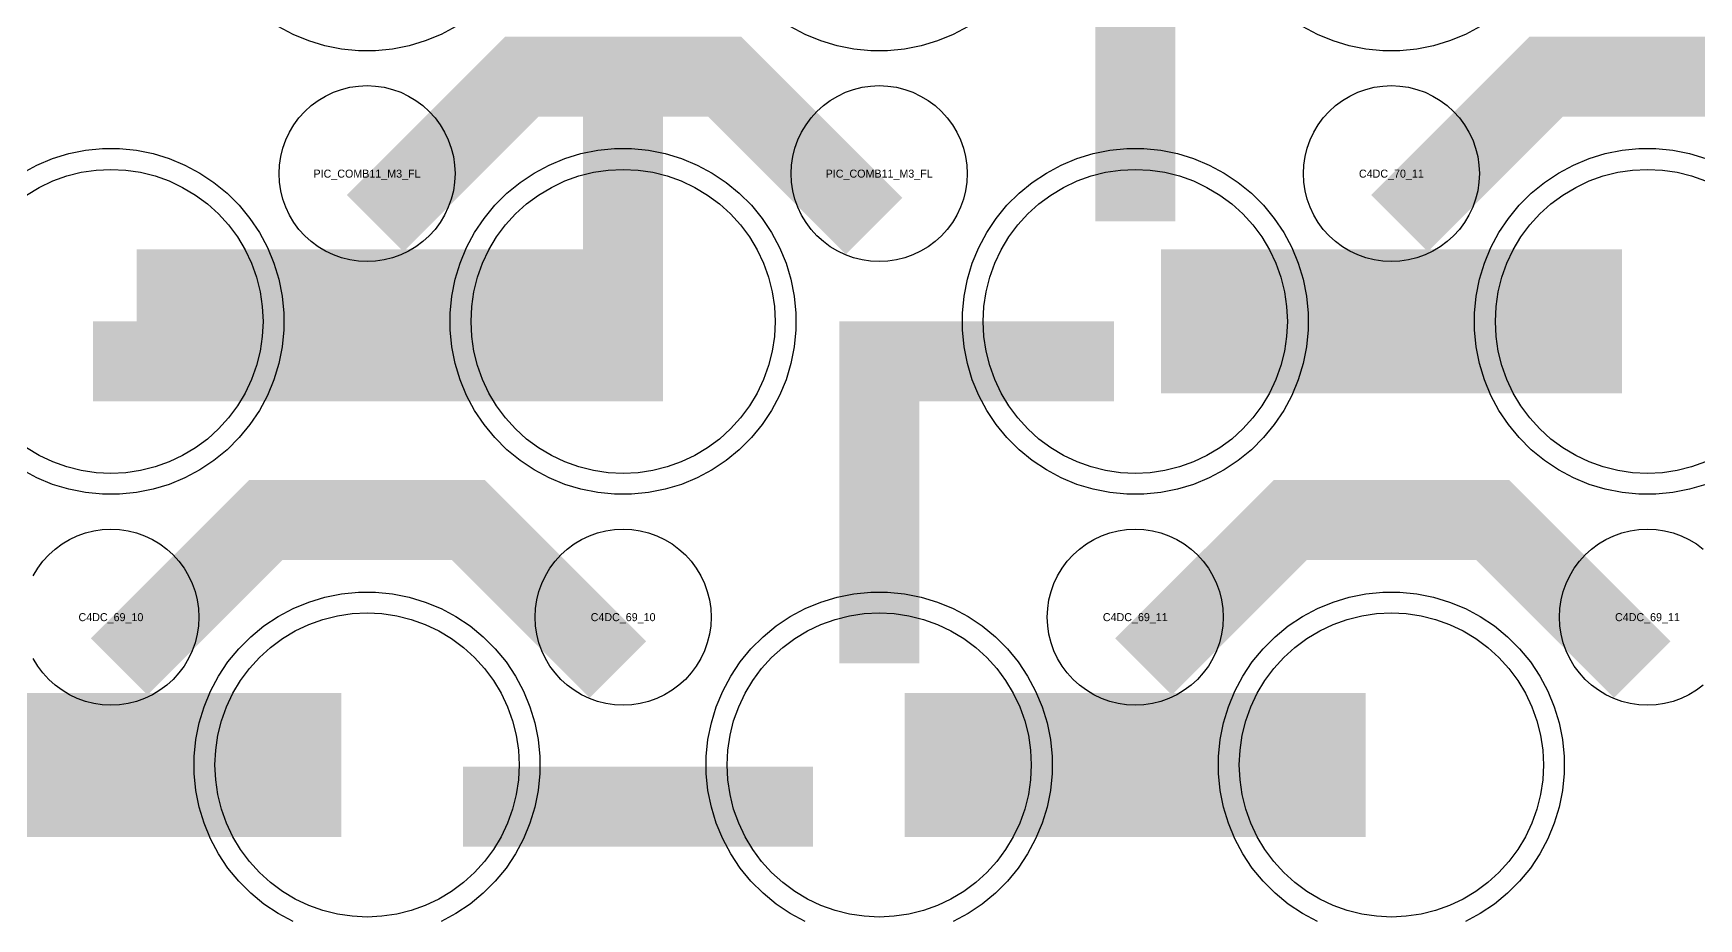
# Model space of a CAD drawing. Extents: x -11880 to 11880, y -14992 to 14992.
# Drawn here: x -8824 to -8304, y -5327 to -5050 of the extents above; entities that cross this region are included whole.
import ezdxf
from ezdxf.enums import TextEntityAlignment as Align

# ---------------------------------------------------------------- set-up
doc = ezdxf.new("R2010")
doc.units = 0
doc.header["$MEASUREMENT"] = 0
for name, color, linetype in [('GDS_775_DT_237', 138, 'CONTINUOUS'), ('RDL1_FS', 34, 'CONTINUOUS'), ('RDL_BS', 160, 'CONTINUOUS')]:
    doc.layers.add(name, color=color, linetype=linetype)

msp = doc.modelspace()

# ---------------------------------------------------------------- linework, layer by layer
at = {"layer": 'RDL1_FS'}
msp.add_lwpolyline([(-8826.395, -5100.578), (-8822.395, -5098.18), (-8818.181, -5096.188), (-8813.791, -5094.616), (-8809.268, -5093.484), (-8804.657, -5092.8), (-8800, -5092.571), (-8795.343, -5092.8), (-8790.732, -5093.484), (-8786.209, -5094.616), (-8781.819, -5096.188), (-8777.605, -5098.18), (-8773.605, -5100.578), (-8769.86, -5103.356), (-8766.406, -5106.486), (-8763.276, -5109.94), (-8760.498, -5113.685), (-8758.1, -5117.685), (-8756.108, -5121.899), (-8754.536, -5126.289), (-8753.404, -5130.812), (-8752.72, -5135.423), (-8752.491, -5140.08), (-8752.72, -5144.737), (-8753.404, -5149.348), (-8754.536, -5153.871), (-8756.108, -5158.261), (-8758.1, -5162.475), (-8760.498, -5166.475), (-8763.276, -5170.22), (-8766.406, -5173.674), (-8769.86, -5176.804), (-8773.605, -5179.582), (-8777.605, -5181.98), (-8781.819, -5183.972), (-8786.209, -5185.544), (-8790.732, -5186.676), (-8795.343, -5187.36), (-8800, -5187.589), (-8804.657, -5187.36), (-8809.268, -5186.676), (-8813.791, -5185.544), (-8818.181, -5183.972), (-8822.395, -5181.98), (-8826.395, -5179.582)], dxfattribs=at)
msp.add_lwpolyline([(-8640, -5187.589), (-8644.657, -5187.36), (-8649.268, -5186.676), (-8653.791, -5185.544), (-8658.181, -5183.972), (-8662.395, -5181.98), (-8666.395, -5179.582), (-8670.14, -5176.804), (-8673.594, -5173.674), (-8676.724, -5170.22), (-8679.502, -5166.475), (-8681.9, -5162.475), (-8683.892, -5158.261), (-8685.464, -5153.871), (-8686.596, -5149.348), (-8687.28, -5144.737), (-8687.509, -5140.08), (-8687.28, -5135.423), (-8686.596, -5130.812), (-8685.464, -5126.289), (-8683.892, -5121.899), (-8681.9, -5117.685), (-8679.502, -5113.685), (-8676.724, -5109.94), (-8673.594, -5106.486), (-8670.14, -5103.356), (-8666.395, -5100.578), (-8662.395, -5098.18), (-8658.181, -5096.188), (-8653.791, -5094.616), (-8649.268, -5093.484), (-8644.657, -5092.8), (-8640, -5092.571), (-8635.343, -5092.8), (-8630.732, -5093.484), (-8626.209, -5094.616), (-8621.819, -5096.188), (-8617.605, -5098.18), (-8613.605, -5100.578), (-8609.86, -5103.356), (-8606.406, -5106.486), (-8603.276, -5109.94), (-8600.498, -5113.685), (-8598.1, -5117.685), (-8596.108, -5121.899), (-8594.536, -5126.289), (-8593.404, -5130.812), (-8592.72, -5135.423), (-8592.491, -5140.08), (-8592.72, -5144.737), (-8593.404, -5149.348), (-8594.536, -5153.871), (-8596.108, -5158.261), (-8598.1, -5162.475), (-8600.498, -5166.475), (-8603.276, -5170.22), (-8606.406, -5173.674), (-8609.86, -5176.804), (-8613.605, -5179.582), (-8617.605, -5181.98), (-8621.819, -5183.972), (-8626.209, -5185.544), (-8630.732, -5186.676), (-8635.343, -5187.36)], close=True, dxfattribs=at)
at = {"layer": 'RDL1_FS', "color": 240, "true_color": 0xed1f24}
for points in [[(-8480, -5187.589), (-8484.657, -5187.36), (-8489.268, -5186.676), (-8493.791, -5185.544), (-8498.181, -5183.972), (-8502.395, -5181.98), (-8506.395, -5179.582), (-8510.14, -5176.804), (-8513.594, -5173.674), (-8516.724, -5170.22), (-8519.502, -5166.475), (-8521.9, -5162.475), (-8523.892, -5158.261), (-8525.464, -5153.871), (-8526.596, -5149.348), (-8527.28, -5144.737), (-8527.509, -5140.08), (-8527.28, -5135.423), (-8526.596, -5130.812), (-8525.464, -5126.289), (-8523.892, -5121.899), (-8521.9, -5117.685), (-8519.502, -5113.685), (-8516.724, -5109.94), (-8513.594, -5106.486), (-8510.14, -5103.356), (-8506.395, -5100.578), (-8502.395, -5098.18), (-8498.181, -5096.188), (-8493.791, -5094.616), (-8489.268, -5093.484), (-8484.657, -5092.8), (-8480, -5092.571), (-8475.343, -5092.8), (-8470.732, -5093.484), (-8466.209, -5094.616), (-8461.819, -5096.188), (-8457.605, -5098.18), (-8453.605, -5100.578), (-8449.86, -5103.356), (-8446.406, -5106.486), (-8443.276, -5109.94), (-8440.498, -5113.685), (-8438.1, -5117.685), (-8436.108, -5121.899), (-8434.536, -5126.289), (-8433.404, -5130.812), (-8432.72, -5135.423), (-8432.491, -5140.08), (-8432.72, -5144.737), (-8433.404, -5149.348), (-8434.536, -5153.871), (-8436.108, -5158.261), (-8438.1, -5162.475), (-8440.498, -5166.475), (-8443.276, -5170.22), (-8446.406, -5173.674), (-8449.86, -5176.804), (-8453.605, -5179.582), (-8457.605, -5181.98), (-8461.819, -5183.972), (-8466.209, -5185.544), (-8470.732, -5186.676), (-8475.343, -5187.36)], [(-8720, -5326.154), (-8724.657, -5325.925), (-8729.268, -5325.241), (-8733.791, -5324.109), (-8738.181, -5322.537), (-8742.395, -5320.545), (-8746.395, -5318.147), (-8750.14, -5315.369), (-8753.594, -5312.239), (-8756.724, -5308.785), (-8759.502, -5305.04), (-8761.9, -5301.04), (-8763.892, -5296.826), (-8765.464, -5292.436), (-8766.596, -5287.913), (-8767.28, -5283.302), (-8767.509, -5278.645), (-8767.28, -5273.988), (-8766.596, -5269.377), (-8765.464, -5264.854), (-8763.892, -5260.464), (-8761.9, -5256.25), (-8759.502, -5252.25), (-8756.724, -5248.505), (-8753.594, -5245.051), (-8750.14, -5241.921), (-8746.395, -5239.143), (-8742.395, -5236.745), (-8738.181, -5234.753), (-8733.791, -5233.181), (-8729.268, -5232.049), (-8724.657, -5231.365), (-8720, -5231.136), (-8715.343, -5231.365), (-8710.732, -5232.049), (-8706.209, -5233.181), (-8701.819, -5234.753), (-8697.605, -5236.745), (-8693.605, -5239.143), (-8689.86, -5241.921), (-8686.406, -5245.051), (-8683.276, -5248.505), (-8680.498, -5252.25), (-8678.1, -5256.25), (-8676.108, -5260.464), (-8674.536, -5264.854), (-8673.404, -5269.377), (-8672.72, -5273.988), (-8672.491, -5278.645), (-8672.72, -5283.302), (-8673.404, -5287.913), (-8674.536, -5292.436), (-8676.108, -5296.826), (-8678.1, -5301.04), (-8680.498, -5305.04), (-8683.276, -5308.785), (-8686.406, -5312.239), (-8689.86, -5315.369), (-8693.605, -5318.147), (-8697.605, -5320.545), (-8701.819, -5322.537), (-8706.209, -5324.109), (-8710.732, -5325.241), (-8715.343, -5325.925)], [(-8560, -5326.154), (-8564.657, -5325.925), (-8569.268, -5325.241), (-8573.791, -5324.109), (-8578.181, -5322.537), (-8582.395, -5320.545), (-8586.395, -5318.147), (-8590.14, -5315.369), (-8593.594, -5312.239), (-8596.724, -5308.785), (-8599.502, -5305.04), (-8601.9, -5301.04), (-8603.892, -5296.826), (-8605.464, -5292.436), (-8606.596, -5287.913), (-8607.28, -5283.302), (-8607.509, -5278.645), (-8607.28, -5273.988), (-8606.596, -5269.377), (-8605.464, -5264.854), (-8603.892, -5260.464), (-8601.9, -5256.25), (-8599.502, -5252.25), (-8596.724, -5248.505), (-8593.594, -5245.051), (-8590.14, -5241.921), (-8586.395, -5239.143), (-8582.395, -5236.745), (-8578.181, -5234.753), (-8573.791, -5233.181), (-8569.268, -5232.049), (-8564.657, -5231.365), (-8560, -5231.136), (-8555.343, -5231.365), (-8550.732, -5232.049), (-8546.209, -5233.181), (-8541.819, -5234.753), (-8537.605, -5236.745), (-8533.605, -5239.143), (-8529.86, -5241.921), (-8526.406, -5245.051), (-8523.276, -5248.505), (-8520.498, -5252.25), (-8518.1, -5256.25), (-8516.108, -5260.464), (-8514.536, -5264.854), (-8513.404, -5269.377), (-8512.72, -5273.988), (-8512.491, -5278.645), (-8512.72, -5283.302), (-8513.404, -5287.913), (-8514.536, -5292.436), (-8516.108, -5296.826), (-8518.1, -5301.04), (-8520.498, -5305.04), (-8523.276, -5308.785), (-8526.406, -5312.239), (-8529.86, -5315.369), (-8533.605, -5318.147), (-8537.605, -5320.545), (-8541.819, -5322.537), (-8546.209, -5324.109), (-8550.732, -5325.241), (-8555.343, -5325.925)], [(-8400, -5326.154), (-8404.657, -5325.925), (-8409.268, -5325.241), (-8413.791, -5324.109), (-8418.181, -5322.537), (-8422.395, -5320.545), (-8426.395, -5318.147), (-8430.14, -5315.369), (-8433.594, -5312.239), (-8436.724, -5308.785), (-8439.502, -5305.04), (-8441.9, -5301.04), (-8443.892, -5296.826), (-8445.464, -5292.436), (-8446.596, -5287.913), (-8447.28, -5283.302), (-8447.509, -5278.645), (-8447.28, -5273.988), (-8446.596, -5269.377), (-8445.464, -5264.854), (-8443.892, -5260.464), (-8441.9, -5256.25), (-8439.502, -5252.25), (-8436.724, -5248.505), (-8433.594, -5245.051), (-8430.14, -5241.921), (-8426.395, -5239.143), (-8422.395, -5236.745), (-8418.181, -5234.753), (-8413.791, -5233.181), (-8409.268, -5232.049), (-8404.657, -5231.365), (-8400, -5231.136), (-8395.343, -5231.365), (-8390.732, -5232.049), (-8386.209, -5233.181), (-8381.819, -5234.753), (-8377.605, -5236.745), (-8373.605, -5239.143), (-8369.86, -5241.921), (-8366.406, -5245.051), (-8363.276, -5248.505), (-8360.498, -5252.25), (-8358.1, -5256.25), (-8356.108, -5260.464), (-8354.536, -5264.854), (-8353.404, -5269.377), (-8352.72, -5273.988), (-8352.491, -5278.645), (-8352.72, -5283.302), (-8353.404, -5287.913), (-8354.536, -5292.436), (-8356.108, -5296.826), (-8358.1, -5301.04), (-8360.498, -5305.04), (-8363.276, -5308.785), (-8366.406, -5312.239), (-8369.86, -5315.369), (-8373.605, -5318.147), (-8377.605, -5320.545), (-8381.819, -5322.537), (-8386.209, -5324.109), (-8390.732, -5325.241), (-8395.343, -5325.925)]]:
    msp.add_lwpolyline(points, close=True, dxfattribs=at)
msp.add_lwpolyline([(-8301.819, -5183.972), (-8306.209, -5185.544), (-8310.732, -5186.676), (-8315.343, -5187.36), (-8320, -5187.589), (-8324.657, -5187.36), (-8329.268, -5186.676), (-8333.791, -5185.544), (-8338.181, -5183.972), (-8342.395, -5181.98), (-8346.395, -5179.582), (-8350.14, -5176.804), (-8353.594, -5173.674), (-8356.724, -5170.22), (-8359.502, -5166.475), (-8361.9, -5162.475), (-8363.892, -5158.261), (-8365.464, -5153.871), (-8366.596, -5149.348), (-8367.28, -5144.737), (-8367.509, -5140.08), (-8367.28, -5135.423), (-8366.596, -5130.812), (-8365.464, -5126.289), (-8363.892, -5121.899), (-8361.9, -5117.685), (-8359.502, -5113.685), (-8356.724, -5109.94), (-8353.594, -5106.486), (-8350.14, -5103.356), (-8346.395, -5100.578), (-8342.395, -5098.18), (-8338.181, -5096.188), (-8333.791, -5094.616), (-8329.268, -5093.484), (-8324.657, -5092.8), (-8320, -5092.571), (-8315.343, -5092.8), (-8310.732, -5093.484), (-8306.209, -5094.616), (-8301.819, -5096.188)], dxfattribs=at)
at = {"layer": 'RDL1_FS'}
for points in [[(-8791.998, -5140.08, 45, 45, 0), (-8719.998, -5140.08, 45, 45, 0)], [(-8719.998, -5140.08, 45, 45, 0), (-8647.998, -5140.08, 45, 45, 0)]]:
    msp.add_lwpolyline(points, format="xyseb", dxfattribs=at)
at = {"layer": 'RDL1_FS', "color": 240, "true_color": 0xed1f24}
for points in [[(-8471.998, -5140.08, 45, 45, 0), (-8399.998, -5140.08, 45, 45, 0)], [(-8399.998, -5140.08, 45, 45, 0), (-8327.998, -5140.08, 45, 45, 0)], [(-8871.998, -5278.645, 45, 45, 0), (-8799.998, -5278.645, 45, 45, 0)], [(-8799.998, -5278.645, 45, 45, 0), (-8727.998, -5278.645, 45, 45, 0)], [(-8551.998, -5278.645, 45, 45, 0), (-8479.998, -5278.645, 45, 45, 0)], [(-8479.998, -5278.645, 45, 45, 0), (-8407.998, -5278.645, 45, 45, 0)]]:
    msp.add_lwpolyline(points, format="xyseb", dxfattribs=at)
at = {"layer": 'RDL_BS', "color": 240, "true_color": 0xed1f24}
for points in [[(-8480, -5108.805, 25, 25, 0), (-8480, -5002.028, 25, 25, 0)], [(-8560, -5246.857, 25, 25, 0), (-8560, -5140.08, 25, 25, 0)], [(-8572.5, -5152.58, 25, 25, 0), (-8486.667, -5152.58, 25, 25, 0)], [(-8532.944, -5152.58, 25, 25, 0), (-8491.74, -5152.58, 25, 25, 0)], [(-8560, -5170.549, 25, 25, 0), (-8560, -5216.169, 25, 25, 0)], [(-8689.984, -5291.658, 25, 25, 0), (-8580.719, -5291.658, 25, 25, 0)]]:
    msp.add_lwpolyline(points, format="xyseb", dxfattribs=at)
at = {"layer": 'RDL_BS'}
for points in [[(-8480, -5032.497, 25, 25, 0), (-8480, -5078.117, 25, 25, 0)], [(-8640, -5165.08, 25, 25, 0), (-8640, -5051.079, 25, 25, 0)], [(-8717.438, -5109.394, 25, 25, 0), (-8671.623, -5063.579, 25, 25, 0), (-8638.07, -5063.579, 25, 25, 0)], [(-8561.599, -5110.293, 25, 25, 0), (-8608.313, -5063.579, 25, 25, 0), (-8638.071, -5063.579, 25, 25, 0)], [(-8397.438, -5109.394, 25, 25, 0), (-8351.623, -5063.579, 25, 25, 0), (-8318.07, -5063.579, 25, 25, 0)], [(-8241.599, -5110.293, 25, 25, 0), (-8288.313, -5063.579, 25, 25, 0), (-8318.071, -5063.579, 25, 25, 0)], [(-8805.603, -5152.58, 25, 25, 0), (-8627.5, -5152.58, 25, 25, 0)], [(-8797.438, -5247.959, 25, 25, 0), (-8751.623, -5202.144, 25, 25, 0), (-8718.07, -5202.144, 25, 25, 0)], [(-8641.599, -5248.858, 25, 25, 0), (-8688.313, -5202.144, 25, 25, 0), (-8718.071, -5202.144, 25, 25, 0)], [(-8477.438, -5247.959, 25, 25, 0), (-8431.623, -5202.144, 25, 25, 0), (-8398.07, -5202.144, 25, 25, 0)], [(-8321.599, -5248.858, 25, 25, 0), (-8368.313, -5202.144, 25, 25, 0), (-8398.071, -5202.144, 25, 25, 0)]]:
    msp.add_lwpolyline(points, format="xyseb", dxfattribs=at)
for points in [[(-8692.223, -5047.898), (-8696.885, -5050.39), (-8701.795, -5052.421), (-8706.835, -5053.952), (-8712.062, -5054.998), (-8717.356, -5055.515), (-8722.644, -5055.515), (-8727.938, -5054.998), (-8733.165, -5053.952), (-8738.205, -5052.421), (-8743.115, -5050.39), (-8747.777, -5047.898)], [(-8827.777, -5093.697), (-8823.115, -5091.205), (-8818.205, -5089.174), (-8813.165, -5087.643), (-8807.938, -5086.597), (-8802.644, -5086.08), (-8797.356, -5086.08), (-8792.062, -5086.597), (-8786.835, -5087.643), (-8781.795, -5089.174), (-8776.885, -5091.205), (-8772.223, -5093.697), (-8767.809, -5096.644), (-8763.708, -5100.006), (-8759.926, -5103.788), (-8756.564, -5107.889), (-8753.617, -5112.303), (-8751.125, -5116.965), (-8749.094, -5121.875), (-8747.563, -5126.915), (-8746.517, -5132.142), (-8746, -5137.436), (-8746, -5142.724), (-8746.517, -5148.018), (-8747.563, -5153.245), (-8749.094, -5158.285), (-8751.125, -5163.195), (-8753.617, -5167.857), (-8756.564, -5172.271), (-8759.926, -5176.372), (-8763.708, -5180.154), (-8767.809, -5183.516), (-8772.223, -5186.463), (-8776.885, -5188.955), (-8781.795, -5190.986), (-8786.835, -5192.517), (-8792.062, -5193.563), (-8797.356, -5194.08), (-8802.644, -5194.08), (-8807.938, -5193.563), (-8813.165, -5192.517), (-8818.205, -5190.986), (-8823.115, -5188.955), (-8827.777, -5186.463)], [(-8824.25, -5219.501), (-8822.857, -5217.177), (-8821.254, -5215.014), (-8819.442, -5213.015), (-8817.443, -5211.203), (-8815.28, -5209.6), (-8812.956, -5208.207), (-8810.519, -5207.055), (-8807.984, -5206.148), (-8805.365, -5205.491), (-8802.693, -5205.095), (-8800, -5204.963), (-8797.307, -5205.095), (-8794.635, -5205.491), (-8792.016, -5206.148), (-8789.481, -5207.055), (-8787.044, -5208.207), (-8784.72, -5209.6), (-8782.557, -5211.203), (-8780.558, -5213.015), (-8778.746, -5215.014), (-8777.143, -5217.177), (-8775.75, -5219.501), (-8774.598, -5221.938), (-8773.691, -5224.473), (-8773.034, -5227.092), (-8772.638, -5229.764), (-8772.506, -5232.457), (-8772.638, -5235.15), (-8773.034, -5237.822), (-8773.691, -5240.441), (-8774.598, -5242.976), (-8775.75, -5245.413), (-8777.143, -5247.737), (-8778.746, -5249.9), (-8780.558, -5251.899), (-8782.557, -5253.711), (-8784.72, -5255.314), (-8787.044, -5256.707), (-8789.481, -5257.859), (-8792.016, -5258.766), (-8794.635, -5259.423), (-8797.307, -5259.819), (-8800, -5259.951), (-8802.693, -5259.819), (-8805.365, -5259.423), (-8807.984, -5258.766), (-8810.519, -5257.859), (-8812.956, -5256.707), (-8815.28, -5255.314), (-8817.443, -5253.711), (-8819.442, -5251.899), (-8821.254, -5249.9), (-8822.857, -5247.737), (-8824.25, -5245.413)], [(-8302.557, -5253.711), (-8304.72, -5255.314), (-8307.044, -5256.707), (-8309.481, -5257.859), (-8312.016, -5258.766), (-8314.635, -5259.423), (-8317.307, -5259.819), (-8320, -5259.951), (-8322.693, -5259.819), (-8325.365, -5259.423), (-8327.984, -5258.766), (-8330.519, -5257.859), (-8332.956, -5256.707), (-8335.28, -5255.314), (-8337.443, -5253.711), (-8339.442, -5251.899), (-8341.254, -5249.9), (-8342.857, -5247.737), (-8344.25, -5245.413), (-8345.402, -5242.976), (-8346.309, -5240.441), (-8346.966, -5237.822), (-8347.362, -5235.15), (-8347.494, -5232.457), (-8347.362, -5229.764), (-8346.966, -5227.092), (-8346.309, -5224.473), (-8345.402, -5221.938), (-8344.25, -5219.501), (-8342.857, -5217.177), (-8341.254, -5215.014), (-8339.442, -5213.015), (-8337.443, -5211.203), (-8335.28, -5209.6), (-8332.956, -5208.207), (-8330.519, -5207.055), (-8327.984, -5206.148), (-8325.365, -5205.491), (-8322.693, -5205.095), (-8320, -5204.963), (-8317.307, -5205.095), (-8314.635, -5205.491), (-8312.016, -5206.148), (-8309.481, -5207.055), (-8307.044, -5208.207), (-8304.72, -5209.6), (-8302.557, -5211.203)]]:
    msp.add_lwpolyline(points, dxfattribs=at)
at = {"layer": 'RDL_BS', "color": 240, "true_color": 0xed1f24}
for points in [[(-8532.223, -5047.898), (-8536.885, -5050.39), (-8541.795, -5052.421), (-8546.835, -5053.952), (-8552.062, -5054.998), (-8557.356, -5055.515), (-8562.644, -5055.515), (-8567.938, -5054.998), (-8573.165, -5053.952), (-8578.205, -5052.421), (-8583.115, -5050.39), (-8587.777, -5047.898)], [(-8372.223, -5047.898), (-8376.885, -5050.39), (-8381.795, -5052.421), (-8386.835, -5053.952), (-8392.062, -5054.998), (-8397.356, -5055.515), (-8402.644, -5055.515), (-8407.938, -5054.998), (-8413.165, -5053.952), (-8418.205, -5052.421), (-8423.115, -5050.39), (-8427.777, -5047.898)], [(-8301.795, -5190.986), (-8306.835, -5192.517), (-8312.062, -5193.563), (-8317.356, -5194.08), (-8322.644, -5194.08), (-8327.938, -5193.563), (-8333.165, -5192.517), (-8338.205, -5190.986), (-8343.115, -5188.955), (-8347.777, -5186.463), (-8352.191, -5183.516), (-8356.292, -5180.154), (-8360.074, -5176.372), (-8363.436, -5172.271), (-8366.383, -5167.857), (-8368.875, -5163.195), (-8370.906, -5158.285), (-8372.437, -5153.245), (-8373.483, -5148.018), (-8374, -5142.724), (-8374, -5137.436), (-8373.483, -5132.142), (-8372.437, -5126.915), (-8370.906, -5121.875), (-8368.875, -5116.965), (-8366.383, -5112.303), (-8363.436, -5107.889), (-8360.074, -5103.788), (-8356.292, -5100.006), (-8352.191, -5096.644), (-8347.777, -5093.697), (-8343.115, -5091.205), (-8338.205, -5089.174), (-8333.165, -5087.643), (-8327.938, -5086.597), (-8322.644, -5086.08), (-8317.356, -5086.08), (-8312.062, -5086.597), (-8306.835, -5087.643), (-8301.795, -5089.174)], [(-8743.115, -5327.52), (-8747.777, -5325.028), (-8752.191, -5322.081), (-8756.292, -5318.719), (-8760.074, -5314.937), (-8763.436, -5310.836), (-8766.383, -5306.422), (-8768.875, -5301.76), (-8770.906, -5296.85), (-8772.437, -5291.81), (-8773.483, -5286.583), (-8774, -5281.289), (-8774, -5276.001), (-8773.483, -5270.707), (-8772.437, -5265.48), (-8770.906, -5260.44), (-8768.875, -5255.53), (-8766.383, -5250.868), (-8763.436, -5246.454), (-8760.074, -5242.353), (-8756.292, -5238.571), (-8752.191, -5235.209), (-8747.777, -5232.262), (-8743.115, -5229.77), (-8738.205, -5227.739), (-8733.165, -5226.208), (-8727.938, -5225.162), (-8722.644, -5224.645), (-8717.356, -5224.645), (-8712.062, -5225.162), (-8706.835, -5226.208), (-8701.795, -5227.739), (-8696.885, -5229.77), (-8692.223, -5232.262), (-8687.809, -5235.209), (-8683.708, -5238.571), (-8679.926, -5242.353), (-8676.564, -5246.454), (-8673.617, -5250.868), (-8671.125, -5255.53), (-8669.094, -5260.44), (-8667.563, -5265.48), (-8666.517, -5270.707), (-8666, -5276.001), (-8666, -5281.289), (-8666.517, -5286.583), (-8667.563, -5291.81), (-8669.094, -5296.85), (-8671.125, -5301.76), (-8673.617, -5306.422), (-8676.564, -5310.836), (-8679.926, -5314.937), (-8683.708, -5318.719), (-8687.809, -5322.081), (-8692.223, -5325.028), (-8696.885, -5327.52)], [(-8583.115, -5327.52), (-8587.777, -5325.028), (-8592.191, -5322.081), (-8596.292, -5318.719), (-8600.074, -5314.937), (-8603.436, -5310.836), (-8606.383, -5306.422), (-8608.875, -5301.76), (-8610.906, -5296.85), (-8612.437, -5291.81), (-8613.483, -5286.583), (-8614, -5281.289), (-8614, -5276.001), (-8613.483, -5270.707), (-8612.437, -5265.48), (-8610.906, -5260.44), (-8608.875, -5255.53), (-8606.383, -5250.868), (-8603.436, -5246.454), (-8600.074, -5242.353), (-8596.292, -5238.571), (-8592.191, -5235.209), (-8587.777, -5232.262), (-8583.115, -5229.77), (-8578.205, -5227.739), (-8573.165, -5226.208), (-8567.938, -5225.162), (-8562.644, -5224.645), (-8557.356, -5224.645), (-8552.062, -5225.162), (-8546.835, -5226.208), (-8541.795, -5227.739), (-8536.885, -5229.77), (-8532.223, -5232.262), (-8527.809, -5235.209), (-8523.708, -5238.571), (-8519.926, -5242.353), (-8516.564, -5246.454), (-8513.617, -5250.868), (-8511.125, -5255.53), (-8509.094, -5260.44), (-8507.563, -5265.48), (-8506.517, -5270.707), (-8506, -5276.001), (-8506, -5281.289), (-8506.517, -5286.583), (-8507.563, -5291.81), (-8509.094, -5296.85), (-8511.125, -5301.76), (-8513.617, -5306.422), (-8516.564, -5310.836), (-8519.926, -5314.937), (-8523.708, -5318.719), (-8527.809, -5322.081), (-8532.223, -5325.028), (-8536.885, -5327.52)], [(-8423.115, -5327.52), (-8427.777, -5325.028), (-8432.191, -5322.081), (-8436.292, -5318.719), (-8440.074, -5314.937), (-8443.436, -5310.836), (-8446.383, -5306.422), (-8448.875, -5301.76), (-8450.906, -5296.85), (-8452.437, -5291.81), (-8453.483, -5286.583), (-8454, -5281.289), (-8454, -5276.001), (-8453.483, -5270.707), (-8452.437, -5265.48), (-8450.906, -5260.44), (-8448.875, -5255.53), (-8446.383, -5250.868), (-8443.436, -5246.454), (-8440.074, -5242.353), (-8436.292, -5238.571), (-8432.191, -5235.209), (-8427.777, -5232.262), (-8423.115, -5229.77), (-8418.205, -5227.739), (-8413.165, -5226.208), (-8407.938, -5225.162), (-8402.644, -5224.645), (-8397.356, -5224.645), (-8392.062, -5225.162), (-8386.835, -5226.208), (-8381.795, -5227.739), (-8376.885, -5229.77), (-8372.223, -5232.262), (-8367.809, -5235.209), (-8363.708, -5238.571), (-8359.926, -5242.353), (-8356.564, -5246.454), (-8353.617, -5250.868), (-8351.125, -5255.53), (-8349.094, -5260.44), (-8347.563, -5265.48), (-8346.517, -5270.707), (-8346, -5276.001), (-8346, -5281.289), (-8346.517, -5286.583), (-8347.563, -5291.81), (-8349.094, -5296.85), (-8351.125, -5301.76), (-8353.617, -5306.422), (-8356.564, -5310.836), (-8359.926, -5314.937), (-8363.708, -5318.719), (-8367.809, -5322.081), (-8372.223, -5325.028), (-8376.885, -5327.52)]]:
    msp.add_lwpolyline(points, dxfattribs=at)
at = {"layer": 'RDL_BS'}
for points in [[(-8720, -5121.386), (-8722.693, -5121.254), (-8725.365, -5120.858), (-8727.984, -5120.201), (-8730.519, -5119.294), (-8732.956, -5118.142), (-8735.28, -5116.749), (-8737.443, -5115.146), (-8739.442, -5113.334), (-8741.254, -5111.335), (-8742.857, -5109.172), (-8744.25, -5106.848), (-8745.402, -5104.411), (-8746.309, -5101.876), (-8746.966, -5099.257), (-8747.362, -5096.585), (-8747.494, -5093.892), (-8747.362, -5091.199), (-8746.966, -5088.527), (-8746.309, -5085.908), (-8745.402, -5083.373), (-8744.25, -5080.936), (-8742.857, -5078.612), (-8741.254, -5076.449), (-8739.442, -5074.45), (-8737.443, -5072.638), (-8735.28, -5071.035), (-8732.956, -5069.642), (-8730.519, -5068.49), (-8727.984, -5067.583), (-8725.365, -5066.926), (-8722.693, -5066.53), (-8720, -5066.398), (-8717.307, -5066.53), (-8714.635, -5066.926), (-8712.016, -5067.583), (-8709.481, -5068.49), (-8707.044, -5069.642), (-8704.72, -5071.035), (-8702.557, -5072.638), (-8700.558, -5074.45), (-8698.746, -5076.449), (-8697.143, -5078.612), (-8695.75, -5080.936), (-8694.598, -5083.373), (-8693.691, -5085.908), (-8693.034, -5088.527), (-8692.638, -5091.199), (-8692.506, -5093.892), (-8692.638, -5096.585), (-8693.034, -5099.257), (-8693.691, -5101.876), (-8694.598, -5104.411), (-8695.75, -5106.848), (-8697.143, -5109.172), (-8698.746, -5111.335), (-8700.558, -5113.334), (-8702.557, -5115.146), (-8704.72, -5116.749), (-8707.044, -5118.142), (-8709.481, -5119.294), (-8712.016, -5120.201), (-8714.635, -5120.858), (-8717.307, -5121.254)], [(-8560, -5121.386), (-8562.693, -5121.254), (-8565.365, -5120.858), (-8567.984, -5120.201), (-8570.519, -5119.294), (-8572.956, -5118.142), (-8575.28, -5116.749), (-8577.443, -5115.146), (-8579.442, -5113.334), (-8581.254, -5111.335), (-8582.857, -5109.172), (-8584.25, -5106.848), (-8585.402, -5104.411), (-8586.309, -5101.876), (-8586.966, -5099.257), (-8587.362, -5096.585), (-8587.494, -5093.892), (-8587.362, -5091.199), (-8586.966, -5088.527), (-8586.309, -5085.908), (-8585.402, -5083.373), (-8584.25, -5080.936), (-8582.857, -5078.612), (-8581.254, -5076.449), (-8579.442, -5074.45), (-8577.443, -5072.638), (-8575.28, -5071.035), (-8572.956, -5069.642), (-8570.519, -5068.49), (-8567.984, -5067.583), (-8565.365, -5066.926), (-8562.693, -5066.53), (-8560, -5066.398), (-8557.307, -5066.53), (-8554.635, -5066.926), (-8552.016, -5067.583), (-8549.481, -5068.49), (-8547.044, -5069.642), (-8544.72, -5071.035), (-8542.557, -5072.638), (-8540.558, -5074.45), (-8538.746, -5076.449), (-8537.143, -5078.612), (-8535.75, -5080.936), (-8534.598, -5083.373), (-8533.691, -5085.908), (-8533.034, -5088.527), (-8532.638, -5091.199), (-8532.506, -5093.892), (-8532.638, -5096.585), (-8533.034, -5099.257), (-8533.691, -5101.876), (-8534.598, -5104.411), (-8535.75, -5106.848), (-8537.143, -5109.172), (-8538.746, -5111.335), (-8540.558, -5113.334), (-8542.557, -5115.146), (-8544.72, -5116.749), (-8547.044, -5118.142), (-8549.481, -5119.294), (-8552.016, -5120.201), (-8554.635, -5120.858), (-8557.307, -5121.254)], [(-8400, -5121.386), (-8402.693, -5121.254), (-8405.365, -5120.858), (-8407.984, -5120.201), (-8410.519, -5119.294), (-8412.956, -5118.142), (-8415.28, -5116.749), (-8417.443, -5115.146), (-8419.442, -5113.334), (-8421.254, -5111.335), (-8422.857, -5109.172), (-8424.25, -5106.848), (-8425.402, -5104.411), (-8426.309, -5101.876), (-8426.966, -5099.257), (-8427.362, -5096.585), (-8427.494, -5093.892), (-8427.362, -5091.199), (-8426.966, -5088.527), (-8426.309, -5085.908), (-8425.402, -5083.373), (-8424.25, -5080.936), (-8422.857, -5078.612), (-8421.254, -5076.449), (-8419.442, -5074.45), (-8417.443, -5072.638), (-8415.28, -5071.035), (-8412.956, -5069.642), (-8410.519, -5068.49), (-8407.984, -5067.583), (-8405.365, -5066.926), (-8402.693, -5066.53), (-8400, -5066.398), (-8397.307, -5066.53), (-8394.635, -5066.926), (-8392.016, -5067.583), (-8389.481, -5068.49), (-8387.044, -5069.642), (-8384.72, -5071.035), (-8382.557, -5072.638), (-8380.558, -5074.45), (-8378.746, -5076.449), (-8377.143, -5078.612), (-8375.75, -5080.936), (-8374.598, -5083.373), (-8373.691, -5085.908), (-8373.034, -5088.527), (-8372.638, -5091.199), (-8372.506, -5093.892), (-8372.638, -5096.585), (-8373.034, -5099.257), (-8373.691, -5101.876), (-8374.598, -5104.411), (-8375.75, -5106.848), (-8377.143, -5109.172), (-8378.746, -5111.335), (-8380.558, -5113.334), (-8382.557, -5115.146), (-8384.72, -5116.749), (-8387.044, -5118.142), (-8389.481, -5119.294), (-8392.016, -5120.201), (-8394.635, -5120.858), (-8397.307, -5121.254)], [(-8642.644, -5194.08), (-8647.938, -5193.563), (-8653.165, -5192.517), (-8658.205, -5190.986), (-8663.115, -5188.955), (-8667.777, -5186.463), (-8672.191, -5183.516), (-8676.292, -5180.154), (-8680.074, -5176.372), (-8683.436, -5172.271), (-8686.383, -5167.857), (-8688.875, -5163.195), (-8690.906, -5158.285), (-8692.437, -5153.245), (-8693.483, -5148.018), (-8694, -5142.724), (-8694, -5137.436), (-8693.483, -5132.142), (-8692.437, -5126.915), (-8690.906, -5121.875), (-8688.875, -5116.965), (-8686.383, -5112.303), (-8683.436, -5107.889), (-8680.074, -5103.788), (-8676.292, -5100.006), (-8672.191, -5096.644), (-8667.777, -5093.697), (-8663.115, -5091.205), (-8658.205, -5089.174), (-8653.165, -5087.643), (-8647.938, -5086.597), (-8642.644, -5086.08), (-8637.356, -5086.08), (-8632.062, -5086.597), (-8626.835, -5087.643), (-8621.795, -5089.174), (-8616.885, -5091.205), (-8612.223, -5093.697), (-8607.809, -5096.644), (-8603.708, -5100.006), (-8599.926, -5103.788), (-8596.564, -5107.889), (-8593.617, -5112.303), (-8591.125, -5116.965), (-8589.094, -5121.875), (-8587.563, -5126.915), (-8586.517, -5132.142), (-8586, -5137.436), (-8586, -5142.724), (-8586.517, -5148.018), (-8587.563, -5153.245), (-8589.094, -5158.285), (-8591.125, -5163.195), (-8593.617, -5167.857), (-8596.564, -5172.271), (-8599.926, -5176.372), (-8603.708, -5180.154), (-8607.809, -5183.516), (-8612.223, -5186.463), (-8616.885, -5188.955), (-8621.795, -5190.986), (-8626.835, -5192.517), (-8632.062, -5193.563), (-8637.356, -5194.08)], [(-8640, -5259.951), (-8642.693, -5259.819), (-8645.365, -5259.423), (-8647.984, -5258.766), (-8650.519, -5257.859), (-8652.956, -5256.707), (-8655.28, -5255.314), (-8657.443, -5253.711), (-8659.442, -5251.899), (-8661.254, -5249.9), (-8662.857, -5247.737), (-8664.25, -5245.413), (-8665.402, -5242.976), (-8666.309, -5240.441), (-8666.966, -5237.822), (-8667.362, -5235.15), (-8667.494, -5232.457), (-8667.362, -5229.764), (-8666.966, -5227.092), (-8666.309, -5224.473), (-8665.402, -5221.938), (-8664.25, -5219.501), (-8662.857, -5217.177), (-8661.254, -5215.014), (-8659.442, -5213.015), (-8657.443, -5211.203), (-8655.28, -5209.6), (-8652.956, -5208.207), (-8650.519, -5207.055), (-8647.984, -5206.148), (-8645.365, -5205.491), (-8642.693, -5205.095), (-8640, -5204.963), (-8637.307, -5205.095), (-8634.635, -5205.491), (-8632.016, -5206.148), (-8629.481, -5207.055), (-8627.044, -5208.207), (-8624.72, -5209.6), (-8622.557, -5211.203), (-8620.558, -5213.015), (-8618.746, -5215.014), (-8617.143, -5217.177), (-8615.75, -5219.501), (-8614.598, -5221.938), (-8613.691, -5224.473), (-8613.034, -5227.092), (-8612.638, -5229.764), (-8612.506, -5232.457), (-8612.638, -5235.15), (-8613.034, -5237.822), (-8613.691, -5240.441), (-8614.598, -5242.976), (-8615.75, -5245.413), (-8617.143, -5247.737), (-8618.746, -5249.9), (-8620.558, -5251.899), (-8622.557, -5253.711), (-8624.72, -5255.314), (-8627.044, -5256.707), (-8629.481, -5257.859), (-8632.016, -5258.766), (-8634.635, -5259.423), (-8637.307, -5259.819)], [(-8480, -5259.951), (-8482.693, -5259.819), (-8485.365, -5259.423), (-8487.984, -5258.766), (-8490.519, -5257.859), (-8492.956, -5256.707), (-8495.28, -5255.314), (-8497.443, -5253.711), (-8499.442, -5251.899), (-8501.254, -5249.9), (-8502.857, -5247.737), (-8504.25, -5245.413), (-8505.402, -5242.976), (-8506.309, -5240.441), (-8506.966, -5237.822), (-8507.362, -5235.15), (-8507.494, -5232.457), (-8507.362, -5229.764), (-8506.966, -5227.092), (-8506.309, -5224.473), (-8505.402, -5221.938), (-8504.25, -5219.501), (-8502.857, -5217.177), (-8501.254, -5215.014), (-8499.442, -5213.015), (-8497.443, -5211.203), (-8495.28, -5209.6), (-8492.956, -5208.207), (-8490.519, -5207.055), (-8487.984, -5206.148), (-8485.365, -5205.491), (-8482.693, -5205.095), (-8480, -5204.963), (-8477.307, -5205.095), (-8474.635, -5205.491), (-8472.016, -5206.148), (-8469.481, -5207.055), (-8467.044, -5208.207), (-8464.72, -5209.6), (-8462.557, -5211.203), (-8460.558, -5213.015), (-8458.746, -5215.014), (-8457.143, -5217.177), (-8455.75, -5219.501), (-8454.598, -5221.938), (-8453.691, -5224.473), (-8453.034, -5227.092), (-8452.638, -5229.764), (-8452.506, -5232.457), (-8452.638, -5235.15), (-8453.034, -5237.822), (-8453.691, -5240.441), (-8454.598, -5242.976), (-8455.75, -5245.413), (-8457.143, -5247.737), (-8458.746, -5249.9), (-8460.558, -5251.899), (-8462.557, -5253.711), (-8464.72, -5255.314), (-8467.044, -5256.707), (-8469.481, -5257.859), (-8472.016, -5258.766), (-8474.635, -5259.423), (-8477.307, -5259.819)]]:
    msp.add_lwpolyline(points, close=True, dxfattribs=at)
at = {"layer": 'RDL_BS', "color": 240, "true_color": 0xed1f24}
msp.add_lwpolyline([(-8482.644, -5194.08), (-8487.938, -5193.563), (-8493.165, -5192.517), (-8498.205, -5190.986), (-8503.115, -5188.955), (-8507.777, -5186.463), (-8512.191, -5183.516), (-8516.292, -5180.154), (-8520.074, -5176.372), (-8523.436, -5172.271), (-8526.383, -5167.857), (-8528.875, -5163.195), (-8530.906, -5158.285), (-8532.437, -5153.245), (-8533.483, -5148.018), (-8534, -5142.724), (-8534, -5137.436), (-8533.483, -5132.142), (-8532.437, -5126.915), (-8530.906, -5121.875), (-8528.875, -5116.965), (-8526.383, -5112.303), (-8523.436, -5107.889), (-8520.074, -5103.788), (-8516.292, -5100.006), (-8512.191, -5096.644), (-8507.777, -5093.697), (-8503.115, -5091.205), (-8498.205, -5089.174), (-8493.165, -5087.643), (-8487.938, -5086.597), (-8482.644, -5086.08), (-8477.356, -5086.08), (-8472.062, -5086.597), (-8466.835, -5087.643), (-8461.795, -5089.174), (-8456.885, -5091.205), (-8452.223, -5093.697), (-8447.809, -5096.644), (-8443.708, -5100.006), (-8439.926, -5103.788), (-8436.564, -5107.889), (-8433.617, -5112.303), (-8431.125, -5116.965), (-8429.094, -5121.875), (-8427.563, -5126.915), (-8426.517, -5132.142), (-8426, -5137.436), (-8426, -5142.724), (-8426.517, -5148.018), (-8427.563, -5153.245), (-8429.094, -5158.285), (-8431.125, -5163.195), (-8433.617, -5167.857), (-8436.564, -5172.271), (-8439.926, -5176.372), (-8443.708, -5180.154), (-8447.809, -5183.516), (-8452.223, -5186.463), (-8456.885, -5188.955), (-8461.795, -5190.986), (-8466.835, -5192.517), (-8472.062, -5193.563), (-8477.356, -5194.08)], close=True, dxfattribs=at)

# ---------------------------------------------------------------- texts
at = {"layer": 'GDS_775_DT_237'}
for s, p in [('PIC_COMB11_M3_FL', (-8720, -5093.892)), ('PIC_COMB11_M3_FL', (-8720, -5093.892)), ('PIC_COMB11_M3_FL', (-8560, -5093.892)), ('PIC_COMB11_M3_FL', (-8560, -5093.892)), ('C4DC_70_11', (-8400, -5093.892)), ('C4DC_70_11', (-8400, -5093.892)), ('C4DC_69_10', (-8800, -5232.457)), ('C4DC_69_10', (-8800, -5232.457)), ('C4DC_69_10', (-8640, -5232.457)), ('C4DC_69_10', (-8640, -5232.457)), ('C4DC_69_11', (-8480, -5232.457)), ('C4DC_69_11', (-8480, -5232.457)), ('C4DC_69_11', (-8320, -5232.457)), ('C4DC_69_11', (-8320, -5232.457))]:
    msp.add_text(s, height=2.5, dxfattribs=at).set_placement(p, align=Align.MIDDLE_CENTER)

doc.saveas('drawing.dxf')
